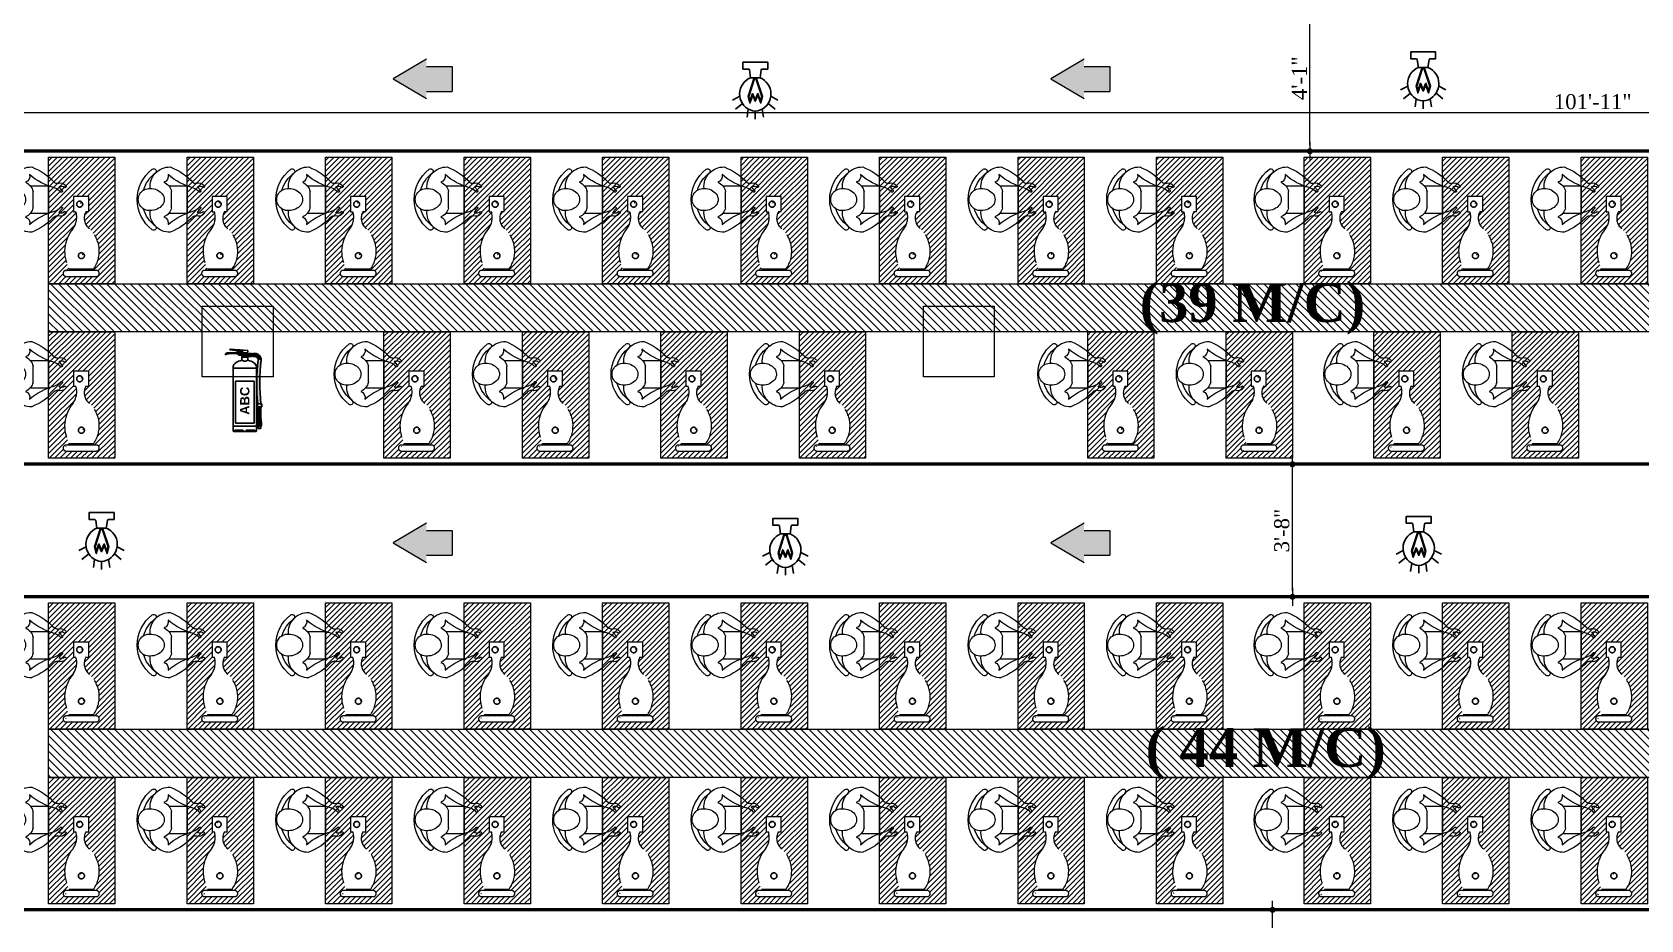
# Model space of a CAD drawing. Header units: inches. Extents: x -250485 to 735580, y -140410 to 288049.
# Drawn here: x 34339 to 34873, y 21178 to 21473 of the extents above; entities that cross this region are included whole.
import ezdxf

# ---------------------------------------------------------------- set-up
doc = ezdxf.new("R2010")
doc.units = ezdxf.units.IN
doc.header["$MEASUREMENT"] = 0
doc.header["$PDMODE"] = 35
doc.linetypes.add('ACAD_ISO02W100', pattern=[15, 12, -3])
doc.linetypes.add('DASHED', pattern=[0.75, 0.5, -0.25])
doc.layers.get('0').update_dxf_attribs({"lineweight": 0})
doc.layers.get('Defpoints').update_dxf_attribs({"lineweight": 0})
for name, color, linetype, lineweight in [('COLUMN-2', 102, 'Continuous', 0), ('Emergency Light', 251, 'Continuous', 15), ('evacuation plan', 162, 'Continuous', 13), ('FER', 11, 'ACAD_ISO02W100', 0), ('Layer1', 134, 'Continuous', 0), ('Machine', 222, 'Continuous', 0), ('MAN', 215, 'Continuous', 0), ('Road', 7, 'DASHED', 0), ('sheet', 7, 'Continuous', 15), ('Table', 244, 'Continuous', 0), ('wall', 7, 'Continuous', 0)]:
    doc.layers.add(name, color=color, linetype=linetype, lineweight=lineweight)
doc.layers.add('FIREACC', color=30, linetype='Continuous')
doc.layers.add('OUTSIDE', color=253, linetype='Continuous')
doc.styles.add('REG', font='times.ttf')
doc.styles.get("Standard").update_dxf_attribs({"font": 'arialbd.ttf', "height": 24})
doc.dimstyles.new('Dim-Pres', dxfattribs={"dimtxt": 5.5, "dimasz": 2, "dimexe": 1.5, "dimexo": 1.5, "dimgap": 1, "dimtad": 3, "dimdec": 0, "dimzin": 3, "dimdsep": 46, "dimlunit": 4, "dimtxsty": 'REG', "dimblk": 'point', "dimcen": 2, "dimclrd": 256, "dimclre": 256, "dimclrt": 7, "dimadec": 0, "dimazin": 0, "dimtfac": 0.75, "dimtdec": 0, "dimtmove": 1, "dimatfit": 3, "dimldrblk": 'point', "dimfxl": 0, "dimtolj": 1, "dimtzin": 0, "dimlwd": -1, "dimlwe": -1, "dimarcsym": 1})

# ---------------------------------------------------------------- blocks, each defined once
blk = doc.blocks.new('Z_MACH')
at = {"layer": 'FER'}
for points in [[(2.635598819775623, 8.976013348023118, -0.3807670118471236), (1.519595524458054, 14.63143317654339), (2.419751377858119, 14.63143317654339), (2.419751377858119, 19.59967319317456), (-2.58024862214188, 19.59967319317638), (-2.58024862214188, 14.59967319317456), (-1.830473658313167, 14.59967319317548, -0.2397909630943526), (-2.796096064032099, 8.976013348046761, 0.3111277403841698), (-4.076014254839719, -4.400326806825432), (4.07601425483881, -4.400326806823613, 0.3753429267155414)], [(-1.58024862214188, 17.09967319317548, -1), (0.4197513778581197, 17.09967319317548, -1)], [(1, 0, -1), (-1, 0, -1)], [(4.91975137785721, -4.900326806824523), (-5.080248622141879, -4.900326806824523, 1), (-5.080248622141879, -6.900326806824522), (4.919751377858119, -6.900326806824522, 1)]]:
    blk.add_lwpolyline(points, format="xyb", close=True, dxfattribs=at)
for centre in [(-0.5802486221418804, 17.09967319317548), (0, 0)]:
    blk.add_circle(centre, 1, dxfattribs=at)
blk = doc.blocks.new('A$C0A385B62')
at = {"layer": 'MAN'}
for p, q in [((12.80305191420848, 13.80214196451243), (5.246626955540705, 13.80214196451243)), ((5.246626955540705, 8.742395382917035), (5.246626955540705, 13.80214196451243)), ((12.80305191420848, 8.742395382917035), (12.80305191420848, 13.80214196451243)), ((6.784432283155183, 9.500194757591544), (11.265246586594, 9.500194757591544))]:
    blk.add_line(p, q, dxfattribs=at)
for centre, major_axis, ratio, start_param, end_param in [((6.291864998795062, 17.02653517760746), (1.330345823937488, -1.330345823937491), 0.9999999999977816, 3.011755567882602, 4.336791129735035), ((5.391966378050707, 18.34442382934912), (0.2134425236567027, 0.2134425236567026), 0.9999999999974256, -0.9903661476277168, 1.743844077507616), ((6.722268590692692, 17.28868438648033), (1.014736198392688, 1.014736198392687), 0.9999999999994011, 1.590736801762065, 2.798432656722235), ((12.65771249169847, 18.34442382934912), (0.2134425236567026, -0.2134425236567027), 0.9999999999974256, 1.397748576082175, 4.131958801217509), ((11.32741027905649, 17.28868438648033), (1.014736198392089, 1.014736198392089), 0.9999999999994885, -1.227636329928234, -0.0199404749671928), ((11.75781387095412, 17.02653517760746), (1.330345823936892, 1.33034582393689), 0.9999999999985387, -1.195198476144889, 0.1298370857076663), ((16.25948536622672, 2.738926605114556), (12.32887152460413, 12.32887152460411), 0.9999999999998435, 1.534760500018879, 1.981494527452173), ((-10.8353074302031, 19.75662907895139), (12.12609851486674, 12.12609851486672), 0.9999999999981142, -1.50016072850486, -1.035996806125609), ((3.521507891495275, 16.15331630651462), (0.7438983915993324, -0.7438983915993334), 0.999999999998362, 0.1201904508699337, 0.9031787789964641), ((3.039559556335007, 20.8822419551766), (3.420265618158865, 3.420265618158862), 0.9999999999710878, 4.442781796797042, 4.759624155095366), ((8.738014996295531, 14.61653963441176), (2.185140766254475, -2.18514076625448), 0.9999999999983836, 3.016096205032031, 3.635716174250643), ((6.683346309542682, 17.32390668227572), (0.2195165364007317, -0.2195165364007318), 0.9999999999550492, 6.040082380256673, 8.853084092341538), ((11.3663325602065, 17.32390668227572), (0.2195165364007318, 0.2195165364007317), 0.9999999999550492, 0.5716938684278416, 3.384695580512707), ((9.311663873453654, 14.61653963441176), (2.185140766254467, 2.185140766254466), 0.999999999996424, -0.4941235206615008, 0.1254964485580055), ((53.02784726960453, 68.45595026975613), (46.44218521651676, -46.44218521651679), 0.9999999991443549, 4.81195643080859, 4.835193538654237), ((28.88498629995229, 19.75662907895139), (12.12609851483914, 12.12609851483913), 0.9999999999973719, 2.606793132918306, 3.070957055299133), ((14.52817097825391, 16.15331630651462), (0.7438983915994333, 0.7438983915994326), 0.9999999999981568, 2.23841387459333, 3.021402202719569), ((1.823762386735323, 2.738926605114556), (12.32887152460242, 12.32887152460241), 0.9999999999992137, -0.4106982006575655, 0.0360358267760297), ((5.405420545281231, 8.934852985392807), (3.824465016098026, -3.824465016098032), 0.9999999999988436, 3.892703976422086, 5.607303683974293), ((7.560825747681518, 5.985419404034928), (2.545234036173748, 2.545234036173744), 0.9999999999964052, 1.002801220004055, 1.96460807070512), ((10.48885312206766, 5.985419404034928), (2.545234036164584, 2.545234036164582), 0.9999999999986894, -0.393811743911866, 0.5679951067929987), ((12.64425832446068, 8.934852985392807), (3.824465016096659, 3.824465016096656), 0.999999999998776, 3.823709888529261, 5.53207398434725), ((1.210265428893761, 4.563088716834045), (0.4857340215551655, -0.4857340215551659), 0.9999999999895796, 1.452985512981384, 4.552068611643997), ((9.063361561591591, 10.50550035794413), (6.477965783192783, -6.47796578319279), 0.9999999999952726, 4.573278415513708, 5.207423431160726), ((2.58651944003577, 6.861145151346589), (1.216868306365082, 1.21686830636508), 0.9999999999942101, -0.4917908428322868, 1.062111035292349), ((9.041623876484664, 3.602354411410942), (1.943723e-10, 3.839603214756363), 0.7931162535891396, 4.700072118899566, 7.865365617326588), ((9.02666349798892, 10.50551949737974), (6.477965783163669, -6.477965783163672), 0.9999999999950769, 5.787107780630661, 6.421252796283351), ((15.46315942971341, 6.861145151346589), (1.216868306364642, -1.216868306364644), 0.9999999999951636, 2.079481618297084, 3.63338349642168), ((16.87070936117016, 4.575413284820115), (0.4752786104991503, 0.4752786104991493), 0.9999999999965778, -1.432728837689081, 1.708863815900708), ((9.02666349798892, 10.50551949737974), (7.428523004162264, 7.428523004162253), 0.999999999999676, 3.004593134476285, 4.850456469487568), ((9.04147259880483, 3.328248395865101), (2.159226453879345, -2.159226453879349), 0.9999999999947417, 3.851468289501696, 7.142929779361948)]:
    blk.add_ellipse(centre, major_axis=major_axis, ratio=ratio, start_param=start_param, end_param=end_param, dxfattribs=at)
blk = doc.blocks.new('A$C75144F0B')
at = {"layer": 'Machine'}
h = blk.add_hatch(dxfattribs=at)
h.set_pattern_fill('ANSI31', scale=10, style=0)
h.set_pattern_definition([(45, (-249897.835708, 14135.27177869155), (-0.8838834764831842, 0.8838834764831844), [])])
h.paths.add_polyline_path([(-10.99996225777431, 41.9998558933512), (-10.99996225780341, 7.276000000000001e-12), (10.99996225777431, -7.276000000000001e-12), (10.99996225777431, 41.99985589334391)])
edge = h.paths.add_edge_path(flags=16)
edge.add_line((2.310356294392275, 28.90937547953535), (2.310356294392276, 23.94115250947612))
edge.add_line((2.310356294392276, 23.94115250947612), (1.410203529523911, 23.94115250947613))
edge.add_ellipse((5.143019113518594, 21.73994954412123), major_axis=(-3.064245965878247, 3.06424596587825), ratio=0.9999999999999996, start_angle=14.47258432045427, end_angle=97.8533147654493)
edge.add_ellipse((-4.4077995312534, 10.77337060669698), major_axis=(7.228978715013979, 7.228978715013976), ratio=0.9999999999999998, start_angle=279.9996067642371, end_angle=362.2926833374564, ccw=False)
edge.add_line((3.966613488556296, 4.909457826147889), (-4.185387050616043, 4.90945782614607))
edge.add_ellipse((6.162369177605172, 10.66871193945161), major_axis=(8.373919837815674, 8.37391983781567), ratio=0.9999999999999999, start_angle=94.96954621643971, end_angle=164.0990145078656, ccw=False)
edge.add_ellipse((-7.948604719648397, 22.0464157474947), major_axis=(-4.448357347748903, 4.448357347748906), ratio=0.9999999999999996, start_angle=188.288102217168, end_angle=242.2257346579422)
edge.add_line((-1.939854158769431, 23.90939263508016), (-2.689626550045633, 23.90939263507925))
edge.add_line((-2.689626550045633, 23.90939263507925), (-2.689626550045633, 28.90937547953717))
edge.add_line((-2.689626550045633, 28.90937547953717), (2.310356294392275, 28.90937547953535))
edge = h.paths.add_edge_path(flags=0)
edge.add_ellipse((-0.6896334122704694, 26.40938405730821), major_axis=(0.7071043550249762, 0.707104355024976), ratio=0.9999999999999992, start_angle=315, end_angle=494.9999999999999, ccw=False)
edge.add_ellipse((-0.6896334122704694, 26.40938405730821), major_axis=(-0.707104355024976, 0.7071043550249762), ratio=0.9999999999999988, start_angle=0, end_angle=360)
edge.add_ellipse((-0.6896334122704694, 26.40938405730821), major_axis=(0.7071043550249762, 0.707104355024976), ratio=0.9999999999999992, start_angle=135, end_angle=314.99999999999994, ccw=False)
edge.add_ellipse((-0.6896334122704694, 26.40938405730821), major_axis=(-0.707104355024976, 0.7071043550249762), ratio=0.9999999999999988, start_angle=0, end_angle=360)
edge.add_ellipse((-0.6896334122704694, 26.40938405730821), major_axis=(0.7071043550249762, 0.707104355024976), ratio=0.9999999999999992, start_angle=135, end_angle=314.99999999999994, ccw=False)
edge.add_ellipse((-0.6896334122704694, 26.40938405730821), major_axis=(-0.707104355024976, 0.7071043550249762), ratio=0.9999999999999988, start_angle=0, end_angle=360)
edge.add_ellipse((-0.6896334122704694, 26.40938405730821), major_axis=(0.7071043550249762, 0.707104355024976), ratio=0.9999999999999992, start_angle=135, end_angle=314.99999999999994, ccw=False)
edge.add_ellipse((-0.6896334122704694, 26.40938405730821), major_axis=(-0.707104355024976, 0.7071043550249762), ratio=0.9999999999999988, start_angle=0, end_angle=360)
edge.add_ellipse((-0.6896334122704694, 26.40938405730821), major_axis=(0.7071043550249762, 0.707104355024976), ratio=0.9999999999999992, start_angle=135, end_angle=314.99999999999994, ccw=False)
edge.add_ellipse((-0.6896334122704694, 26.40938405730821), major_axis=(-0.707104355024976, 0.7071043550249762), ratio=0.9999999999999988, start_angle=0, end_angle=360)
edge.add_ellipse((-0.6896334122704694, 26.40938405730821), major_axis=(0.7071043550249762, 0.707104355024976), ratio=0.9999999999999992, start_angle=135, end_angle=314.99999999999994, ccw=False)
edge.add_ellipse((-0.6896334122704694, 26.40938405730821), major_axis=(-0.707104355024976, 0.7071043550249762), ratio=0.9999999999999988, start_angle=0, end_angle=360)
edge.add_ellipse((-0.6896334122704694, 26.40938405730821), major_axis=(0.7071043550249762, 0.707104355024976), ratio=0.9999999999999992, start_angle=315, end_angle=494.9999999999999, ccw=False)
edge.add_ellipse((-0.6896334122704694, 26.40938405730821), major_axis=(-0.707104355024976, 0.7071043550249762), ratio=0.9999999999999988, start_angle=0, end_angle=360)
edge.add_ellipse((-0.6896334122704694, 26.40938405730821), major_axis=(0.7071043550249762, 0.707104355024976), ratio=0.9999999999999992, start_angle=315, end_angle=494.9999999999999, ccw=False)
edge.add_ellipse((-0.6896334122704694, 26.40938405730821), major_axis=(-0.707104355024976, 0.7071043550249762), ratio=0.9999999999999988, start_angle=0, end_angle=360)
edge.add_ellipse((-0.6896334122704694, 26.40938405730821), major_axis=(0.7071043550249762, 0.707104355024976), ratio=0.9999999999999992, start_angle=315, end_angle=494.9999999999999, ccw=False)
edge.add_ellipse((-0.6896334122704694, 26.40938405730821), major_axis=(-0.707104355024976, 0.7071043550249762), ratio=0.9999999999999988, start_angle=0, end_angle=360)
edge.add_ellipse((-0.6896334122704694, 26.40938405730821), major_axis=(0.7071043550249762, 0.707104355024976), ratio=0.9999999999999992, start_angle=315, end_angle=494.9999999999999, ccw=False)
edge.add_ellipse((-0.6896334122704694, 26.40938405730821), major_axis=(-0.707104355024976, 0.7071043550249762), ratio=0.9999999999999988, start_angle=0, end_angle=360)
edge.add_ellipse((-0.6896334122704694, 26.40938405730821), major_axis=(0.7071043550249762, 0.707104355024976), ratio=0.9999999999999992, start_angle=315, end_angle=494.9999999999999, ccw=False)
edge.add_ellipse((-0.6896334122704694, 26.40938405730821), major_axis=(-0.707104355024976, 0.7071043550249762), ratio=0.9999999999999988, start_angle=0, end_angle=360)
edge = h.paths.add_edge_path(flags=0)
edge.add_ellipse((-0.1093867810268421, 9.309769534971565), major_axis=(0.7071043550249762, 0.707104355024976), ratio=0.9999999999999992, start_angle=315, end_angle=494.9999999999999, ccw=False)
edge.add_ellipse((-0.1093867810268421, 9.309769534971565), major_axis=(-0.707104355024976, 0.7071043550249762), ratio=0.9999999999999988, start_angle=0, end_angle=360)
edge.add_ellipse((-0.1093867810268421, 9.309769534971565), major_axis=(0.7071043550249762, 0.707104355024976), ratio=0.9999999999999992, start_angle=135, end_angle=314.99999999999994, ccw=False)
edge.add_ellipse((-0.1093867810268421, 9.309769534971565), major_axis=(-0.707104355024976, 0.7071043550249762), ratio=0.9999999999999988, start_angle=0, end_angle=360)
edge.add_ellipse((-0.1093867810268421, 9.309769534971565), major_axis=(0.7071043550249762, 0.707104355024976), ratio=0.9999999999999992, start_angle=135, end_angle=314.99999999999994, ccw=False)
edge.add_ellipse((-0.1093867810268421, 9.309769534971565), major_axis=(-0.707104355024976, 0.7071043550249762), ratio=0.9999999999999988, start_angle=0, end_angle=360)
edge.add_ellipse((-0.1093867810268421, 9.309769534971565), major_axis=(0.7071043550249762, 0.707104355024976), ratio=0.9999999999999992, start_angle=135, end_angle=314.99999999999994, ccw=False)
edge.add_ellipse((-0.1093867810268421, 9.309769534971565), major_axis=(-0.707104355024976, 0.7071043550249762), ratio=0.9999999999999988, start_angle=0, end_angle=360)
edge.add_ellipse((-0.1093867810268421, 9.309769534971565), major_axis=(0.7071043550249762, 0.707104355024976), ratio=0.9999999999999992, start_angle=135, end_angle=314.99999999999994, ccw=False)
edge.add_ellipse((-0.1093867810268421, 9.309769534971565), major_axis=(-0.707104355024976, 0.7071043550249762), ratio=0.9999999999999988, start_angle=0, end_angle=360)
edge.add_ellipse((-0.1093867810268421, 9.309769534971565), major_axis=(0.7071043550249762, 0.707104355024976), ratio=0.9999999999999992, start_angle=135, end_angle=314.99999999999994, ccw=False)
edge.add_ellipse((-0.1093867810268421, 9.309769534971565), major_axis=(-0.707104355024976, 0.7071043550249762), ratio=0.9999999999999988, start_angle=0, end_angle=360)
edge.add_ellipse((-0.1093867810268421, 9.309769534971565), major_axis=(0.7071043550249762, 0.707104355024976), ratio=0.9999999999999992, start_angle=315, end_angle=494.9999999999999, ccw=False)
edge.add_ellipse((-0.1093867810268421, 9.309769534971565), major_axis=(-0.707104355024976, 0.7071043550249762), ratio=0.9999999999999988, start_angle=0, end_angle=360)
edge.add_ellipse((-0.1093867810268421, 9.309769534971565), major_axis=(0.7071043550249762, 0.707104355024976), ratio=0.9999999999999992, start_angle=315, end_angle=494.9999999999999, ccw=False)
edge.add_ellipse((-0.1093867810268421, 9.309769534971565), major_axis=(-0.707104355024976, 0.7071043550249762), ratio=0.9999999999999988, start_angle=0, end_angle=360)
edge.add_ellipse((-0.1093867810268421, 9.309769534971565), major_axis=(0.7071043550249762, 0.707104355024976), ratio=0.9999999999999992, start_angle=315, end_angle=494.9999999999999, ccw=False)
edge.add_ellipse((-0.1093867810268421, 9.309769534971565), major_axis=(-0.707104355024976, 0.7071043550249762), ratio=0.9999999999999988, start_angle=0, end_angle=360)
edge.add_ellipse((-0.1093867810268421, 9.309769534971565), major_axis=(0.7071043550249762, 0.707104355024976), ratio=0.9999999999999992, start_angle=315, end_angle=494.9999999999999, ccw=False)
edge.add_ellipse((-0.1093867810268421, 9.309769534971565), major_axis=(-0.707104355024976, 0.7071043550249762), ratio=0.9999999999999988, start_angle=0, end_angle=360)
edge.add_ellipse((-0.1093867810268421, 9.309769534971565), major_axis=(0.7071043550249762, 0.707104355024976), ratio=0.9999999999999992, start_angle=315, end_angle=494.9999999999999, ccw=False)
edge.add_ellipse((-0.1093867810268421, 9.309769534971565), major_axis=(-0.707104355024976, 0.7071043550249762), ratio=0.9999999999999988, start_angle=0, end_angle=360)
edge = h.paths.add_edge_path(flags=16)
edge.add_ellipse((4.810347716610776, 3.409462972810154), major_axis=(0.707104355024976, 0.7071043550249759), ratio=0.9999999999999998, start_angle=225.0000000000261, end_angle=405.00000000002603, ccw=False)
edge.add_line((4.810347716604446, 2.409466403918926), (-5.555642120173567, 2.409466403918941))
edge.add_ellipse((-5.189617972264586, 3.409462972810154), major_axis=(-0.707104355024976, 0.7071043550249762), ratio=0.9999999999999988, start_angle=-45.000000000000114, end_angle=135, ccw=False)
edge.add_line((-5.189617972257788, 4.409459541701377), (5.176371864519468, 4.409459541701373))
at = {"layer": 'Machine', "color": 7}
blk.add_lwpolyline([(10.99996225777431, -7.276000000000001e-12), (-10.99996225780341, 7.276000000000001e-12), (-10.99996225777431, 41.9998558933512), (10.99996225777431, 41.99985589334391)], close=True, dxfattribs=at)
at = {"layer": 'FER', "color": 7, "xscale": 0.9999965688875818, "yscale": 0.9999965688912196, "zscale": 0.9999965688893389}
blk.add_blockref('Z_MACH', (-0.1093867810268421, 9.309769534971565), dxfattribs=at)
at = {"layer": 'wall', "color": 7, "xscale": -1.199999999999999, "yscale": 1.199999999999999, "zscale": 1.199999999999999, "rotation": 270}
blk.add_blockref('A$C0A385B62', (-27.5625326151785, 17.10684351189957), dxfattribs=at)
blk = doc.blocks.new('hfev')
at = {"layer": 'evacuation plan'}
h = blk.add_hatch(color=60, dxfattribs=at)
h.dxf.hatch_style = 1
h.paths.add_polyline_path([(40299.06013279775, 13041.13714451433), (40287.1843532685, 13021.1588123658), (40310.935912327, 13021.1588123658)])
h.paths.add_polyline_path([(40306.54383744636, 13021.1588123658), (40291.57642814914, 13021.1588123658), (40291.57642814914, 13005.53081568079), (40306.54383744636, 13005.53081568079)])
at = {"layer": 'evacuation plan', "color": 9, "true_color": 0xafd9aa}
for p, q in [((40287.1843532685, 13021.1588123658), (40299.06013279775, 13041.13714451433)), ((40299.06013279775, 13041.13714451433), (40310.935912327, 13021.1588123658)), ((40291.57642814914, 13021.1588123658), (40291.57642814914, 13005.53081568079)), ((40306.54383744636, 13021.1588123658), (40306.54383744636, 13005.53081568079)), ((40291.57642814914, 13005.53081568079), (40306.54383744636, 13005.53081568079))]:
    blk.add_line(p, q, dxfattribs=at)
blk = doc.blocks.new('A$C16DB04AD')
at = {"layer": 'Emergency Light', "color": 154, "lineweight": 30}
for p, q in [((-6.537825528983376, -14.3932823043433), (-9.586205916086328, -15.97797261748929)), ((-5.430884954985231, -17.39914926863275), (-8.325307155027986, -19.7678718053503)), ((-2.947855078673456, -19.77826723671751), (-3.460393636632944, -23.21708098362433)), ((2.9478550786298, -19.77826723671751), (3.460393636589288, -23.21708098362433)), ((5.430884954927024, -17.39914926863275), (8.32530715498433, -19.7678718053503)), ((6.53782552893972, -14.3932823043433), (9.58620591602812, -15.97797261748929)), ((-2.91038304567337e-11, -20.70360844238894), (-2.91038304567337e-11, -24))]:
    blk.add_line(p, q, dxfattribs=at)
blk.add_lwpolyline([(-1.99680266190262, -6.567560826137196), (-2.489697232274921, -3.279178763215896, 0.3712780056704896), (-2.944603238065611, -2.887376694125123), (-5.249217542688712, -2.887376694125123), (-5.249217542688712, 0), (5.249217542688712, 0), (5.249217542688712, -2.887376694125123), (2.944603238065611, -2.887376694125123, 0.3712780056704896), (2.489697232274921, -3.279178763215896), (1.99680266190262, -6.567560826137196)], format="xyb", dxfattribs=at)
at = {"layer": 'Emergency Light', "color": 1, "lineweight": 30}
blk.add_lwpolyline([(-0.4329040910961339, -6.573705076996703), (-3.010552231469774, -14.48153607931454), (-2.28318827264593, -17.27446631714702), (-1.096346872873255, -13.9076215242967), (0, -16.50271311466349), (1.096346872873255, -13.9076215242967), (2.283188272660482, -17.27446631714702), (3.010552231469774, -14.48153607931454), (0.4273372012394248, -6.573705076996703)], dxfattribs=at)
at = {"layer": 'Emergency Light', "color": 154, "lineweight": 30}
blk.add_lwpolyline([(-2.021739374991739, -6.577722929127049), (1.99680266190262, -6.567560826137196)], dxfattribs=at)
at = {"layer": 'Emergency Light', "color": 1, "lineweight": 30}
blk.add_lwpolyline([(0.4273372012394248, -7.282025628781412, 0.6903614861504281), (-0.4329040910961339, -7.282025628781412), (-2.747414040059084, -14.4957025636686), (-2.247088542950223, -16.41685110662365), (-1.117494048405206, -13.21240496687824), (0, -15.85755266516935), (1.117494048405206, -13.21240496687824), (2.247088542950223, -16.41685110662365), (2.747414040073636, -14.4957025636686), (0.4273372012394248, -7.282025628781412)], format="xyb", dxfattribs=at)
at = {"layer": 'Emergency Light', "color": 154, "lineweight": 30}
for centre, radius, start, end in [((0.7757337109651417, -13.40674541570479), 7.379797001880024, 112.0671366794404, 245.9766584055333), ((-0.7757337109651417, -13.40674541570479), 7.379797001880024, 294.0233415944667, 67.93286331978692), ((-2.91038304567337e-11, -15.96131014602724), 4.742298296318141, 241.9689034068913, 298.0310965931087)]:
    blk.add_arc(centre, radius, start, end, dxfattribs=at)
blk = doc.blocks.new('*U196')
at = {"layer": 'OUTSIDE', "linetype": 'Continuous'}
for points in [[(-100.1206953372707, 481.7628959296997), (-104.2268043597201, 460.2083003522725), (-78.87537294127681, 477.6231871184652)], [(-78.87537294127681, 477.6231871184652), (-104.2268043597201, 460.2083003522725), (-84.3459288340114, 462.3879306721428)], [(-84.3459288340114, 462.3879306721428), (-104.2268043597201, 460.2083003522725), (-76.57034182775351, 321.2396900399291)], [(-104.2268043597201, 460.2083003522725), (-96.56989949402782, 320.1477179046095), (-76.57034182775351, 321.2396900399291)], [(-85.32244999257654, 497.9639038159056), (-100.1206953372707, 481.7628959296997), (-46.58240458666305, 485.7524235246261)], [(-46.58240458666305, 485.7524235246261), (-100.1206953372707, 481.7628959296997), (-63.99665396971764, 484.0000000000001)], [(-63.99665396971764, 484.0000000000001), (-100.1206953372707, 481.7628959296997), (-78.87537294127681, 477.6231871184652)], [(-64.2268043597207, 504.0000000000002), (-85.32244999257654, 497.9639038159056), (-52.38917803358263, 503.4320951673892)], [(-52.38917803358263, 503.4320951673892), (-85.32244999257654, 497.9639038159056), (-46.5824045866631, 502.2475764753741)], [(-43.17033814828281, 502.2475764753741), (-85.32244999257654, 497.9639038159056), (-43.17033814828284, 485.7524235246261)], [(-85.32244999257654, 497.9639038159056), (-43.17033814828281, 502.2475764753741), (-46.5824045866631, 502.2475764753741)], [(-85.32244999257654, 497.9639038159056), (-46.58240458666305, 485.7524235246261), (-43.17033814828284, 485.7524235246261)], [(-52.38917803358263, 503.4320951673892), (-58.28826156381679, 504.0000000000002), (-64.2268043597207, 504.0000000000002)], [(-46.58240458666305, 485.7524235246261), (-63.99665396971764, 484.0000000000001), (-52.38917803358237, 484.5679048326111)], [(-52.38917803358237, 484.5679048326111), (-63.99665396971764, 484.0000000000001), (-58.28826156381629, 484.0000000000001)], [(-96.56989949402782, 320.1477179046095), (-102.4190117199102, 179.9999999999999), (-82.45553887509163, 180.0000000000001)], [(-76.57034182775351, 321.2396900399291), (-96.56989949402782, 320.1477179046095), (-82.45553887509163, 180.0000000000001)], [(-102.8155253513701, 110.9931713836371), (-104.2268043597216, 61.99999999999989), (-84.21464371495358, 61.9999999999996)], [(-82.00619228560907, 159.9999999999999), (-102.8155253513701, 110.9931713836371), (-82.81042058501453, 110.993239492646)], [(-102.0072558220318, 160.0000000000015), (-102.8155253513701, 110.9931713836371), (-82.00619228560907, 159.9999999999999)], [(-82.81042058501453, 110.993239492646), (-102.8155253513701, 110.9931713836371), (-84.21464371495358, 61.9999999999996)]]:
    blk.add_solid(points, dxfattribs=at)
blk = doc.blocks.new('*U195')
at = {"layer": 'OUTSIDE', "linetype": 'Continuous'}
for points in [[(-0.01933780452461054, 488.2986923115643), (-0.6676855718015552, 487.22540144927), (0.8515238589932892, 485.5167181619744)], [(-0.6676855718015552, 487.22540144927), (-0.2930877463059368, 486.0287458716072), (0.8515238589932892, 485.5167181619744)], [(0.3705905884929734, 499.8847790795911), (-0.01933780452461054, 488.2986923115643), (0.8515238589932892, 485.5167181619744)], [(0.8016827369949056, 499.8863108925835), (0.3705905884929734, 499.8847790795911), (0.8515238589932892, 485.5167181619744)], [(0.8515238589933176, 499.8864879945756), (0.8016827369949056, 499.8863108925835), (0.8515238589932892, 485.5167181619744)], [(1.232774885496724, 499.887842705576), (0.8515238589932892, 499.8864879945755), (1.705030789482493, 488.3048195635341)], [(0.8515238589932892, 499.8864879945755), (0.8515238589932893, 485.5167181619744), (1.705030789482493, 488.3048195635341)], [(1.705030789482493, 488.3048195635341), (0.8515238589932893, 485.5167181619744), (2.361092402477108, 487.2353573389602)], [(2.361092402477108, 487.2353573389602), (0.8515238589932893, 485.5167181619744), (1.993833588939787, 486.0356543533363)]]:
    blk.add_solid(points, dxfattribs=at)
blk = doc.blocks.new('ABC')
at = {"layer": 'FIREACC', "color": 11}
for p, q in [((-39154.19204668295, 31706.62705909893), (-39205.39162367093, 31703.89894118438)), ((-39153.33766387971, 31701.06069362111), (-39199.99731500426, 31699.52258059529)), ((-39151.59330838572, 31714.07389078449), (-39192.83654238311, 31719.86328388503)), ((-39100.52578184658, 31717.15782071524), (-39188.55683564542, 31723.56248788581)), ((-39133.80194438846, 31707.71352517192), (-39153.75372855439, 31706.65041443913)), ((-39127.25061941716, 31701.92064053296), (-39152.87694111628, 31701.07588112609)), ((-39135.74667292433, 31711.84946769456), (-39151.10331809489, 31714.00510989283)), ((-39133.68662152249, 31709.2986182217), (-39133.90656208075, 31706.27557290161)), ((-39099.49999776351, 31681.99999923831), (-39131.49999776351, 31681.99999923831)), ((-39131.49999776351, 31681.99999923831), (-39131.49999776351, 31665.99999923831)), ((-39126.79038690428, 31703.95205118143), (-39131.38394007014, 31703.70488870714)), ((-39100.2999977635, 31685.19999923831), (-39130.69999776351, 31685.19999923831)), ((-39130.69999776351, 31683.59999923831), (-39130.69999776351, 31681.99999923831)), ((-39100.2999977635, 31683.59999923831), (-39130.69999776351, 31683.59999923831)), ((-39129.36409206852, 31697.77945797917), (-39129.36409206853, 31701.19999923831)), ((-39129.36409206853, 31701.19999923831), (-39127.49562114671, 31701.19999923831)), ((-39129.36409206851, 31685.19999923829), (-39129.36409206852, 31697.07160677174)), ((-39127.03093799377, 31701.19999923831), (-39101.63590345851, 31701.19999923831)), ((-39105.90631603972, 31702.62424525912), (-39126.78989665373, 31701.93582803794)), ((-39105.9199006103, 31705.07501653001), (-39126.3459453066, 31703.97596497561)), ((-39106.03591806874, 31703.4803764256), (-39105.9199006103, 31705.07501653001)), ((-39102.22970825036, 31701.23949925229), (-39101.80010336092, 31707.14434491057)), ((-39100.52578184658, 31717.15782071524), (-39101.6867873204, 31701.19999923831)), ((-39101.63590345851, 31685.19999923831), (-39101.63590345851, 31701.19999923831)), ((-39100.2999977635, 31683.59999923831), (-39100.2999977635, 31681.99999923831)), ((-39099.49999776351, 31681.99999923831), (-39099.49999776351, 31665.99999923831)), ((-39175.49999776351, 31633.63535397852), (-39175.49999776351, 31300.61219740356)), ((-39055.49999776351, 31633.63535397852), (-39055.49999776351, 31300.61219740356)), ((-39128.75905149752, 31305.56047166483), (-39163.58056194439, 31305.56047166483)), ((-39102.24094402949, 31305.56047166483), (-39066.54083429548, 31305.56047166483))]:
    blk.add_line(p, q, dxfattribs=at)
for centre, radius in [((-39115.49999776351, 31693.19999923831), 8), ((-39115.49999776351, 31693.19999923831), 7.106572239385105), ((-39104.08230125732, 31703.33824174794), 0.8183474088935362)]:
    blk.add_circle(centre, radius, dxfattribs=at)
for centre, radius, start, end in [((-39201.91634147874, 31687.65097629961), 16.61547318652746, 102.0730947543689, 158.0786530559907), ((-39195.23302483872, 31655.61933604848), 44.16099345032107, 96.1933851022913, 120.0253941634977), ((-39188.84708701387, 31719.57303251658), 4, 85.83879822598405, 175.8387982264182), ((-39149.40305505631, 31630.6111380338), 26.27158732819595, 119.5310539367202, 173.3898249423017), ((-39115.00431215687, 31581.13651165689), 86.4518314908062, 100.9999314663238, 123.2079516583439), ((-39136.08029474403, 31709.47276904277), 2.4, 355.8387982264182, 82.00948928665606), ((-39131.51288885922, 31706.10142208053), 2.4, 175.8387982264182, 273.0799086225262), ((-39130.69999776351, 31684.39999923831), 0.8, 90, 270), ((-39104.08230125732, 31703.33824174794), 1.958780465609198, 175.8387982264182, 355.8387982264182), ((-39100.2999977635, 31684.39999923831), 0.8, 270, 90), ((-39115.99568337014, 31581.13651165689), 86.4518314908062, 56.7920483416561, 79.00006853367618), ((-39081.59694047071, 31630.6111380338), 26.27158732819595, 6.610175057698353, 60.46894606327978), ((-39171.32065762873, 31302.30766942699), 4.510156243896425, 202.0813790075031, 252.7663303763403), ((-39172.8753083378, 31302.41838571994), 4.445897769216369, 276.3773104451917, 340.9867885308898), ((-39160.01138328415, 31298.31903500475), 9.057213808747582, 135.2683196029056, 162.981042479239), ((-39164.01986158796, 31301.84476212091), 3.741588110906651, 83.25735356914021, 130.4173600919357), ((-39128.35648090833, 31298.78422512367), 6.788194182984941, 39.64174419386384, 93.39989353926579), ((-39115.84060730711, 31305.73914202869), 7.746634494490161, 199.8005553778552, 272.5200340672729), ((-39115.15938821991, 31305.73914202869), 7.746634494490161, 267.4799659327271, 340.1994446221448), ((-39102.64351461869, 31298.78422512367), 6.788194182984941, 86.60010646156651, 140.3582558061362), ((-39066.98013393905, 31301.84476212091), 3.741588110906651, 49.58263990806434, 96.74264643085979), ((-39070.98861224287, 31298.31903500475), 9.057213808747582, 17.018957520761, 44.7316803970944), ((-39058.12468718922, 31302.41838571994), 4.445897769216369, 199.0132114691102, 263.6226895548083), ((-39059.67933789828, 31302.30766942699), 4.510156243896425, 287.2336696236597, 337.9186209924969)]:
    blk.add_arc(centre, radius, start, end, dxfattribs=at)
at = {"layer": 'OUTSIDE', "color": 11}
for p, q in [((-39125.07811603921, 31706.35922440747), (-39126.91364298496, 31706.35922440747)), ((-39126.91364298496, 31705.67390555312), (-39125.07811603921, 31705.67390555312)), ((-39118.39181442143, 31695.00113498025), (-39120.29253031546, 31696.18497466893)), ((-39116.16978314581, 31689.43836007474), (-39118.23630685492, 31699.75865623116)), ((-39115.80499858471, 31697.91027340277), (-39116.1828033079, 31688.64385488913)), ((-39115.80499858471, 31697.91027340277), (-39115.46012486591, 31697.90904795237)), ((-39115.80499858471, 31697.91027340277), (-39115.46012486591, 31697.90904795237)), ((-39115.11525114711, 31697.90782250198), (-39115.46012486591, 31697.90904795237)), ((-39115.11525114711, 31697.90782250198), (-39114.80330843269, 31688.63895308756)), ((-39114.8302123812, 31689.43836007474), (-39112.76368867209, 31699.75865623116)), ((-39112.60818110558, 31695.00113498025), (-39110.70746521156, 31696.18497466893)), ((-39101.6867873204, 31701.19999923831), (-39102.22970825036, 31701.23949925229)), ((-39096.28250815769, 31699.4765599996), (-39101.63590345851, 31699.4765599996)), ((-39096.28250815769, 31695.46109384596), (-39101.63590345851, 31695.46109384596)), ((-39096.28250815769, 31690.93890463065), (-39101.63590345851, 31690.93890463065)), ((-39096.28250815769, 31686.92343847701), (-39101.63590345851, 31686.92343847701)), ((-39096.28250815769, 31699.4765599996), (-39096.28250815769, 31686.92343847701)), ((-39080.39707517143, 31698.87539422942), (-39091.96413105998, 31698.87539422942)), ((-39080.28250815769, 31697.7504390045), (-39091.96413105998, 31697.7504390045)), ((-39080.28250815769, 31688.64955947212), (-39091.96413105998, 31688.64955947212)), ((-39080.39707517143, 31687.5246042472), (-39091.96413105998, 31687.5246042472)), ((-39080.28250815769, 31701.19999923831), (-39091.66997563591, 31701.19999923831)), ((-39080.28250815769, 31685.19999923831), (-39091.66997563591, 31685.19999923831)), ((-39080.28250815769, 31701.19999923831), (-39080.28250815769, 31685.19999923831)), ((-39080.21129125111, 31686.60193805801), (-39077.55285500699, 31686.60193805801)), ((-39063.43733518854, 31685.19999923831), (-39068.18816942526, 31685.19999923831)), ((-39055.49999776351, 31625.99999923831), (-39175.49999776351, 31625.99999923831)), ((-39055.49999776351, 31325.99999923831), (-39175.49999776351, 31325.99999923831)), ((-39058.34311677516, 31297.99999923831), (-39172.65687875186, 31297.99999923831))]:
    blk.add_line(p, q, dxfattribs=at)
at = {"layer": 'OUTSIDE', "color": 1}
for p, q in [((-39080.21129125111, 31699.79806041861), (-39077.55285500699, 31699.79806041861)), ((-39063.43733518854, 31701.19999923831), (-39068.18816942526, 31701.19999923831)), ((-39163.49999776351, 31341.83166190606), (-39163.49999776351, 31557.83166190606)), ((-39163.49999776351, 31557.83166190606), (-39067.49999776351, 31557.83166190606)), ((-39067.49999776351, 31557.83166190606), (-39067.49999776351, 31341.83166190606)), ((-39055.49999776351, 31441.99999923831), (-39027.49999776351, 31441.99999923831)), ((-39055.49999776351, 31425.99999923831), (-39027.49999776351, 31425.99999923831)), ((-39049.50277595613, 31441.99999923831), (-39049.50277595613, 31425.99999923831)), ((-39029.57572400343, 31441.99999923831), (-39029.57572400343, 31425.99999923831)), ((-39027.49999776351, 31441.99999923831), (-39027.49999776351, 31425.99999923831)), ((-39067.49999776351, 31341.83166190606), (-39163.49999776351, 31341.83166190606)), ((-39049.03733518854, 31347.59999923831), (-39049.03733518854, 31345.99999923831)), ((-39049.03733518854, 31347.59999923831), (-39029.83733518854, 31347.59999923831)), ((-39048.55432335446, 31345.99999923831), (-39049.03733518854, 31345.99999923831)), ((-39049.03733518854, 31345.99999923831), (-39049.03733518854, 31328.03787390718)), ((-39048.55432335446, 31345.90454361033), (-39048.55432335446, 31328.03787390718)), ((-39047.43733518854, 31325.99999923831), (-39031.43733518854, 31325.99999923831)), ((-39046.23589596288, 31324.95759741132), (-39046.23589596288, 31325.99999923831)), ((-39032.6387744142, 31324.95759741132), (-39046.23589596288, 31324.95759741132)), ((-39045.72192282641, 31324.95759741132), (-39045.72192282641, 31313.99999923831)), ((-39033.15274755066, 31324.14891093996), (-39045.72192282641, 31324.14891093996)), ((-39045.72192282641, 31313.99999923831), (-39033.15274755066, 31313.99999923831)), ((-39043.31449978267, 31345.99999923831), (-39045.71449978267, 31345.99999923831)), ((-39045.71449978267, 31345.90454361033), (-39045.71449978267, 31328.03787390718)), ((-39043.31449978267, 31345.90454361033), (-39043.31449978267, 31328.03787390718)), ((-39040.63733518853, 31325.99999923831), (-39040.63733518853, 31345.99999923831)), ((-39040.63733518853, 31325.99999923831), (-39040.63733518853, 31345.99999923831)), ((-39040.63733518853, 31345.99999923831), (-39038.23733518853, 31345.99999923831)), ((-39038.23733518853, 31325.99999923831), (-39038.23733518853, 31345.99999923831)), ((-39035.5601705944, 31345.99999923831), (-39033.1601705944, 31345.99999923831)), ((-39035.5601705944, 31345.90454361033), (-39035.5601705944, 31328.03787390718)), ((-39033.1601705944, 31345.90454361033), (-39033.1601705944, 31328.03787390718)), ((-39033.15274755066, 31324.95759741132), (-39033.15274755066, 31313.99999923831)), ((-39032.6387744142, 31324.95759741132), (-39032.6387744142, 31325.99999923831)), ((-39030.32034702261, 31345.99999923831), (-39029.83733518854, 31345.99999923831)), ((-39030.32034702261, 31345.90454361033), (-39030.32034702261, 31328.03787390718)), ((-39029.83733518854, 31347.59999923831), (-39029.83733518854, 31345.99999923831)), ((-39029.83733518854, 31345.99999923831), (-39029.83733518854, 31328.03787390718))]:
    blk.add_line(p, q, dxfattribs=at)
at = {"layer": 'OUTSIDE', "color": 11}
for centre, radius, start, end in [((-39140.20968787685, 31705.92446233152), 14.00000000000002, 1.779574111614461, 358.9745276856144), ((-39140.20968787685, 31705.92446233152), 13.56348201375549, 1.836866051761991, 358.9415208775528), ((-39118.01240389479, 31687.91048400103), 25.72906004705709, 238.384496914244, 275.6037811539796), ((-39126.91364298496, 31706.01656498029), 0.3426594271722024, 90, 270), ((-39125.07811603921, 31706.01656498029), 0.3426594271722024, 270, 90), ((-39115.49999776351, 31693.19999923831), 5.646100121581375, 115.6307568330536, 148.083746106334), ((-39115.49999776351, 31693.19999923831), 3.406859777564114, 125.5002848650492, 148.083746106334), ((-39115.49663495692, 31687.63415561575), 1.220786479507285, 124.1991240133483, 55.39369598900733), ((-39113.42881285848, 31689.82073157077), 27.59418740975647, 265.6954026968052, 300.3163192341918), ((-39115.49999776351, 31693.19999923831), 3.406859777564114, 31.91625389366603, 54.49971513495079), ((-39115.49999776351, 31693.19999923831), 5.646100121581375, 31.91625389366603, 64.36924316694646), ((-39091.51548629448, 31693.75242791676), 7.44917348074163, 91.18834954247889, 129.7873234350234), ((-39091.51548629448, 31692.64757055986), 7.449173480741412, 230.2126765649766, 268.8116504575211), ((-39089.6000277299, 31693.19999923831), 5.127912501300102, 117.45336272377, 242.5466372762301), ((-39091.89544105298, 31700.85419749495), 1.97999512139738, 181.0473647480879, 268.0118954183694), ((-39091.89544105298, 31685.54580098166), 1.97999512139738, 91.98810458163064, 178.9526352519122), ((-39066.23533879148, 31730.22266944483), 45.06500171984693, 255.4551605128194, 267.5163875206698), ((-39063.52483632067, 31668.98875281839), 32.21136526713467, 354.9737380662306, 89.84435767661657), ((-39063.52939534454, 31668.97774636115), 16.22251409254758, 356.2273493750603, 89.6748539295784), ((-37883.35792403253, 31547.15804894139), 1170.230801470604, 174.0772933995791, 185.1556076093057)]:
    blk.add_arc(centre, radius, start, end, dxfattribs=at)
at = {"layer": 'OUTSIDE', "color": 1}
for centre, radius, start, end in [((-39066.23533879148, 31656.17732903178), 45.06500171984693, 92.48361247933018, 104.5448394871806), ((-37872.16963396689, 31546.59951943149), 1165.417478546644, 174.111323128172, 185.1493879122908), ((-35847.08952769632, 31458.9406632985), 3202.29372509093, 180.5893882551241, 181.9925205818197), ((-35847.08952769632, 31458.9406632985), 3186.29372509093, 180.5923479784195, 182.0025301060141), ((-39046.13728077352, 31328.66775586244), 2.967670279460564, 192.254120911816, 244.0190433603399), ((-39045.65426893945, 31328.66775586244), 2.967670279460564, 192.254120911816, 244.0190433603399), ((-39042.81444536767, 31328.66775586244), 2.967670279460564, 192.254120911816, 244.0190433603399), ((-39040.41444536766, 31328.66775586244), 2.967670279460564, 192.254120911816, 244.0190433603399), ((-39038.46022500941, 31328.66775586244), 2.967670279460564, 295.9809566396602, 347.745879088184), ((-39036.06022500941, 31328.66775586244), 2.967670279460564, 295.9809566396602, 347.745879088184), ((-39033.22040143763, 31328.66775586244), 2.967670279460564, 295.9809566396602, 347.745879088184), ((-39032.73738960355, 31328.66775586244), 2.967670279460564, 295.9809566396602, 347.745879088184)]:
    blk.add_arc(centre, radius, start, end, dxfattribs=at)
at = {"layer": 'OUTSIDE', "color": 11, "linetype": 'Continuous', "xscale": -0.8000000000029104, "yscale": 0.7999999999992724, "zscale": 0.7999999999999443}
blk.add_blockref('*U195', (-39114.81877867632, 31297.99999923831), dxfattribs=at)
at = {"layer": 'OUTSIDE', "color": 1, "linetype": 'Continuous', "xscale": -0.8000000000029104, "yscale": 0.7999999999992724, "zscale": 0.7999999999999443}
blk.add_blockref('*U196', (-39114.81877867632, 31297.99999923831), dxfattribs=at)
at = {"layer": 'sheet', "color": 5, "insert": (-39091, 31384.5), "char_height": 48, "width": 165, "attachment_point": 7, "rotation": 90.00000000000001}
blk.add_mtext('{\\C6;ABC}', dxfattribs=at)
blk = doc.blocks.new('dot')
at = {"color": 4}
for p, q in [((-1.5, 0), (1.5, 0)), ((0, 1.5), (0, -1.5))]:
    blk.add_line(p, q, dxfattribs=at)
at = {"color": 6, "const_width": 0.5}
blk.add_lwpolyline([(-0.25, 0, 1), (0.25, 0, 1)], format="xyb", close=True, dxfattribs=at)
blk = doc.blocks.new('point')
blk.add_blockref('dot', (0, 0))
blk = doc.blocks.new('*D768')
at = {"layer": 'Defpoints', "color": 0, "ltscale": 30, "transparency": 16777216}
for p in [(35468.39789698552, 21445.97073555106), (34245.39789698552, 21433.07658490841), (35468.39789698552, 21433.07658490841)]:
    blk.add_point(p, dxfattribs=at)
at = {"layer": 'Layer1', "ltscale": 30, "transparency": 16777216}
for p, q in [((34245.39789698552, 21441.97073555106), (34245.39789698552, 21447.47073555106)), ((35468.39789698552, 21441.97073555106), (35468.39789698552, 21447.47073555106)), ((34247.39789698552, 21445.97073555106), (35466.39789698552, 21445.97073555106))]:
    blk.add_line(p, q, dxfattribs=at)
at = {"layer": 'Layer1', "ltscale": 30, "transparency": 16777216, "xscale": 2, "yscale": 2, "zscale": 2, "rotation": 180}
blk.add_blockref('point', (34245.39789698552, 21445.97073555106), dxfattribs=at)
at = {"layer": 'Layer1', "ltscale": 30, "transparency": 16777216, "xscale": 2, "yscale": 2, "zscale": 2}
blk.add_blockref('point', (35468.39789698552, 21445.97073555106), dxfattribs=at)
at = {"layer": 'Layer1', "color": 7, "ltscale": 30, "transparency": 16777216, "insert": (34856.89789698552, 21449.51399438307), "char_height": 5, "attachment_point": 5, "style": 'REG'}
blk.add_mtext('\\A1;101\'-11"', dxfattribs=at)
blk = doc.blocks.new('*D769')
at = {"layer": 'Defpoints', "color": 0, "ltscale": 30, "transparency": 16777216}
for p in [(34756.44418311433, 21481.59221320383), (34762.95245144336, 21481.59221320383), (34756.44418311433, 21433.07658490841)]:
    blk.add_point(p, dxfattribs=at)
at = {"layer": 'Layer1', "ltscale": 30, "transparency": 16777216}
for p, q in [((34758.95245144336, 21481.59221320383), (34764.45245144336, 21481.59221320383)), ((34762.95245144336, 21435.07658490841), (34762.95245144336, 21479.59221320383)), ((34758.95245144336, 21433.07658490841), (34764.45245144336, 21433.07658490841))]:
    blk.add_line(p, q, dxfattribs=at)
at = {"layer": 'Layer1', "ltscale": 30, "transparency": 16777216, "xscale": 2, "yscale": 2, "zscale": 2}
for p, rotation in [((34762.95245144336, 21481.59221320383), 90), ((34762.95245144336, 21433.07658490841), 270)]:
    blk.add_blockref('point', p, dxfattribs=dict(at, rotation=rotation))
at = {"layer": 'Layer1', "color": 7, "ltscale": 30, "transparency": 16777216, "insert": (34759.45245144335, 21457.33439905613), "char_height": 5, "attachment_point": 5, "rotation": 90, "style": 'REG'}
blk.add_mtext('\\A1;4\'-1"', dxfattribs=at)
blk = doc.blocks.new('*D772')
at = {"layer": 'Defpoints', "color": 0, "ltscale": 30, "transparency": 16777216}
for p in [(34732.75985524507, 21181.08700377202), (34750.55934721872, 21181.08700377202), (34732.75985524507, 21137.08700377202)]:
    blk.add_point(p, dxfattribs=at)
at = {"layer": 'Layer1', "ltscale": 30, "transparency": 16777216}
for p, q in [((34746.55934721872, 21181.08700377202), (34752.05934721872, 21181.08700377202)), ((34750.55934721872, 21139.08700377202), (34750.55934721872, 21179.08700377202)), ((34746.55934721872, 21137.08700377202), (34752.05934721872, 21137.08700377202))]:
    blk.add_line(p, q, dxfattribs=at)
at = {"layer": 'Layer1', "ltscale": 30, "transparency": 16777216, "xscale": 2, "yscale": 2, "zscale": 2}
for p, rotation in [((34750.55934721872, 21181.08700377202), 90), ((34750.55934721872, 21137.08700377202), 270)]:
    blk.add_blockref('point', p, dxfattribs=dict(at, rotation=rotation))
at = {"layer": 'Layer1', "color": 7, "ltscale": 30, "transparency": 16777216, "insert": (34747.0160883867, 21159.08700377202), "char_height": 5, "attachment_point": 5, "rotation": 90, "style": 'REG'}
blk.add_mtext('\\A1;3\'-8"', dxfattribs=at)
blk = doc.blocks.new('*D773')
at = {"layer": 'Defpoints', "color": 0, "ltscale": 30, "transparency": 16777216}
for p in [(34750.55934721872, 21329.08179434021), (34757.17315824695, 21329.08179434021), (34750.55934721872, 21285.08179434021)]:
    blk.add_point(p, dxfattribs=at)
at = {"layer": 'Layer1', "ltscale": 30, "transparency": 16777216}
for p, q in [((34753.17315824695, 21329.08179434021), (34758.67315824695, 21329.08179434021)), ((34757.17315824695, 21287.08179434021), (34757.17315824695, 21327.08179434021)), ((34753.17315824695, 21285.08179434021), (34758.67315824695, 21285.08179434021))]:
    blk.add_line(p, q, dxfattribs=at)
at = {"layer": 'Layer1', "ltscale": 30, "transparency": 16777216, "xscale": 2, "yscale": 2, "zscale": 2}
for p, rotation in [((34757.17315824695, 21329.08179434021), 90), ((34757.17315824695, 21285.08179434021), 270)]:
    blk.add_blockref('point', p, dxfattribs=dict(at, rotation=rotation))
at = {"layer": 'Layer1', "color": 7, "ltscale": 30, "transparency": 16777216, "insert": (34753.62989941493, 21307.08179434022), "char_height": 5, "attachment_point": 5, "rotation": 90, "style": 'REG'}
blk.add_mtext('\\A1;3\'-8"', dxfattribs=at)

msp = doc.modelspace()

# ---------------------------------------------------------------- hatches: boundary and pattern name
at = {"layer": 'Table'}
h = msp.add_hatch(dxfattribs=at)
h.set_pattern_fill('ANSI31', scale=15, angle=-270.0000000000001, style=0)
h.set_pattern_definition([(134.9999999999999, (57222.79515513895, 58843.94010552822), (-1.325825214724777, -1.325825214724775), [])])
h.paths.add_polyline_path([(35335.04333909096, 21373.07918962428), (34344.03748990347, 21373.07918962451), (34344.03748990344, 21389.07918962446), (35335.04333909096, 21389.07918962427)])
h = msp.add_hatch(dxfattribs=at)
h.set_pattern_fill('ANSI31', scale=15, angle=-270.0000000000001, style=0)
h.set_pattern_definition([(134.9999999999999, (57222.79515513895, 58695.94531496003), (-1.325825214724777, -1.325825214724775), [])])
h.paths.add_polyline_path([(35335.04333909096, 21225.08439905609), (34344.03748990347, 21225.08439905632), (34344.03748990344, 21241.08439905626), (35335.04333909096, 21241.08439905608)])

# ---------------------------------------------------------------- linework, layer by layer
at = {"layer": 'COLUMN-2', "color": 7}
for points in [[(34395.07078644198, 21381.58700377202), (34418.57078644198, 21381.58700377202), (34418.57078644198, 21358.08700377202), (34395.07078644198, 21358.08700377202)], [(34634.57078644198, 21381.58700377202), (34658.07078644198, 21381.58700377202), (34658.07078644198, 21358.08700377202), (34634.57078644198, 21358.08700377202)]]:
    msp.add_lwpolyline(points, close=True, dxfattribs=at)
at = {"layer": 'Road', "color": 7, "ltscale": 30}
for p, q in [((34246.07078644198, 21329.08179434022), (35469.07078644198, 21329.08179434022)), ((34246.07078644198, 21329.08179434022), (35469.07078644198, 21329.08179434021)), ((34246.07078644198, 21181.08700377202), (35469.07078644198, 21181.08700377202)), ((34246.07078644198, 21181.08700377202), (35469.07078644198, 21181.08700377202))]:
    msp.add_line(p, q, dxfattribs=at)
at = {"layer": 'Table', "color": 7}
for points in [[(35335.04333909096, 21373.07918962428), (34344.03748990347, 21373.07918962451), (34344.03748990344, 21389.07918962446), (35335.04333909096, 21389.07918962427)], [(35335.04333909096, 21225.08439905609), (34344.03748990347, 21225.08439905632), (34344.03748990344, 21241.08439905626), (35335.04333909096, 21241.08439905608)]]:
    msp.add_lwpolyline(points, close=True, dxfattribs=at)
at = {"layer": 'wall', "color": 75, "lineweight": 53, "ltscale": 100000}
for p, q in [((35468.39789698552, 21433.07658490841), (34245.39789698552, 21433.07658490841)), ((35469.07078644198, 21329.08179434021), (34246.07078644198, 21329.08179434021)), ((35469.07078644198, 21285.08179434021), (34246.07078644198, 21285.08179434021)), ((35469.07078644198, 21181.08700377202), (34246.07078644198, 21181.08700377202))]:
    msp.add_line(p, q, dxfattribs=at)

# ---------------------------------------------------------------- block references
at = {"layer": 'Emergency Light', "lineweight": 30, "xscale": 0.7868064756185049, "yscale": 0.7868064756185049, "zscale": 0.7868064756213451}
for p in [(34800.59117663171, 21466.05715329417), (34578.7459820841, 21462.64451699358), (34361.62921901318, 21313.05061759545), (34588.72993709505, 21311.11677592626), (34799.10202609116, 21311.79274375476)]:
    msp.add_blockref('A$C16DB04AD', p, dxfattribs=at)
at = {"layer": 'evacuation plan', "color": 11, "true_color": 0xf27172, "xscale": -0.5499328878868255, "yscale": 0.5499328878868255, "zscale": 0.5499328876488784, "rotation": 90}
for p in [(41630.26823372806, 43618.8672180221), (41848.70195709092, 43618.8672180221), (41630.26823372806, 43464.80024087968), (41848.70195709092, 43464.80024087968)]:
    msp.add_blockref('hfev', p, dxfattribs=at)
at = {"layer": 'Machine', "color": 7}
for p in [(34355.03745216125, 21389.07918962445), (34401.03737667682, 21389.07918962445), (34447.03730119239, 21389.07918962445), (34493.03722570798, 21389.07918962445), (34539.03715022356, 21389.07918962445), (34585.03707473914, 21389.07918962445), (34585.03707473914, 21389.07918962445), (34631.03699925471, 21389.07918962428), (34677.03692377028, 21389.07918962428), (34723.03684828587, 21389.0791896243), (34772.04428264625, 21389.07918962445), (34818.04420716183, 21389.07918962445), (34864.04413167739, 21389.07918962435), (34355.03745216125, 21331.0793337311), (34466.40975667683, 21331.0793337311), (34512.4096811924, 21331.0793337311), (34558.40960570797, 21331.0793337311), (34604.40953022356, 21331.0793337311), (34604.40953022356, 21331.0793337311), (34700.17327147361, 21331.07933373097), (34700.17327147361, 21331.079333731), (34746.17319598918, 21331.07933373097), (34795.18063034957, 21331.0793337311), (34841.18055486513, 21331.0793337311), (34355.03745216125, 21241.08439905625), (34401.03737667682, 21241.08439905625), (34447.03730119239, 21241.08439905625), (34493.03722570798, 21241.08439905625), (34539.03715022356, 21241.08439905625), (34585.03707473914, 21241.08439905625), (34585.03707473914, 21241.08439905625), (34631.03699925471, 21241.08439905609), (34677.03692377028, 21241.08439905609), (34723.03684828587, 21241.08439905612), (34772.04428264625, 21241.08439905625), (34818.04420716183, 21241.08439905625), (34864.04413167739, 21241.08439905615), (34355.03745216125, 21183.08454316289), (34401.03737667682, 21183.08454316289), (34447.03730119239, 21183.08454316289), (34493.03722570798, 21183.08454316289), (34539.03715022356, 21183.08454316289), (34585.03707473914, 21183.08454316289), (34585.03707473914, 21183.08454316289), (34631.03699925471, 21183.0845431628), (34631.03699925471, 21183.08454316289), (34677.03692377028, 21183.08454316277), (34677.03692377028, 21183.0845431628), (34723.03684828587, 21183.08454316277), (34772.04428264625, 21183.08454316289), (34818.04420716183, 21183.08454316289), (34864.04413167739, 21183.0845431628)]:
    msp.add_blockref('A$C75144F0B', p, dxfattribs=at)
at = {"layer": 'wall', "color": 1, "lineweight": 53, "xscale": 0.06433683165232651, "yscale": 0.06433683165232651, "zscale": 0.06433683165094806}
msp.add_blockref('ABC', (36925.7609093128, 19326.34440396871), dxfattribs=at)

# ---------------------------------------------------------------- texts
at = {"color": 7, "char_height": 12.85166441781415, "width": 251.5940518660654, "attachment_point": 4}
for s, insert in [('{\\fTimes New Roman|b1|i0|c0|p18;  (39 M/C)}', (34696.72632452443, 21380.69889961941)), ('{\\fTimes New Roman|b1|i0|c0|p18;  ( 44 M/C)}', (34698.68408411046, 21232.908691428))]:
    msp.add_mtext(s, dxfattribs=dict(at, insert=insert))

# ---------------------------------------------------------------- dimensions: what is measured, and where the dimension line sits
at = {"layer": 'Layer1', "ltscale": 30}
for base, p1, p2, picture, middle in [((34762.95245144336, 21481.59221320383), (34756.44418311433, 21433.07658490841), (34756.44418311433, 21481.59221320383), '*D769', (34759.45245144335, 21457.33439905613)), ((34757.17315824695, 21329.08179434021), (34750.55934721872, 21285.08179434021), (34750.55934721872, 21329.08179434021), '*D773', (34753.62989941493, 21307.08179434022)), ((34750.55934721872, 21181.08700377202), (34732.75985524507, 21137.08700377202), (34732.75985524507, 21181.08700377202), '*D772', (34747.0160883867, 21159.08700377202))]:
    dim = msp.add_linear_dim(base=base, p1=p1, p2=p2, angle=90, dimstyle='Dim-Pres', override={"dimtxt": 5, "dimfxl": 4, "dimfxlon": 1}, dxfattribs=at)
    dim.commit()
    dim.dimension.update_dxf_attribs({"geometry": picture, "text_midpoint": middle})
dim = msp.add_linear_dim(base=(35468.39789698552, 21445.97073555106), p1=(34245.39789698552, 21433.07658490841), p2=(35468.39789698552, 21433.07658490841), dimstyle='Dim-Pres', override={"dimtxt": 5, "dimfxl": 4, "dimfxlon": 1}, dxfattribs=at)
dim.commit()
dim.dimension.update_dxf_attribs({"geometry": '*D768', "text_midpoint": (34856.89789698552, 21449.51399438307)})

doc.saveas('drawing.dxf')
